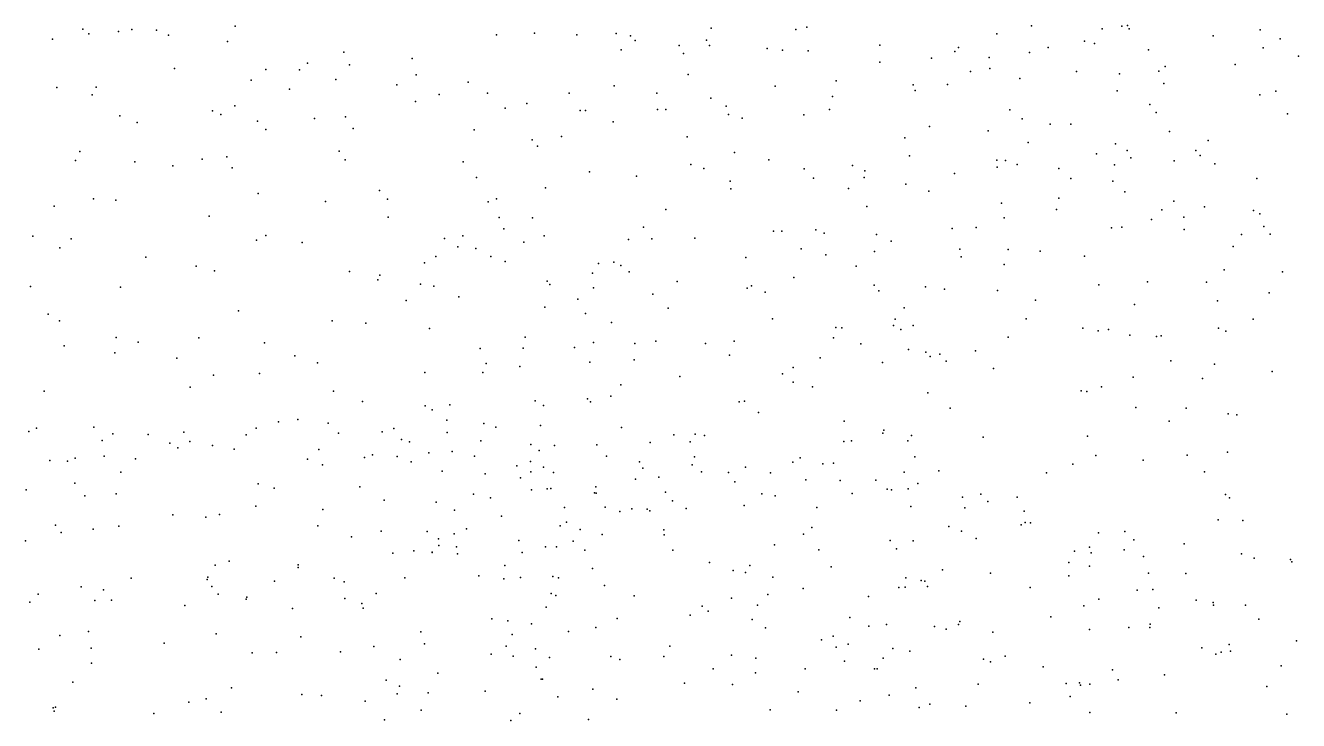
# Model space of a CAD drawing. Header units: metres. Extents: x -25 to 25, y -27.7 to 27.8.
# Drawn here: x -7.93 to -6.384, y 5.939 to 6.783 of the extents above; entities that cross this region are included whole.
import ezdxf

# ---------------------------------------------------------------- set-up
doc = ezdxf.new("R2010")
doc.units = ezdxf.units.M

msp = doc.modelspace()

# ---------------------------------------------------------------- linework, layer by layer
for p in [(-7.8607, 6.7785, 14.479), (-7.8535, 6.773, -16.4458), (-7.8173, 6.7757, 25.6457), (-7.8012, 6.7784, -9.8099), (-7.7714, 6.7774, 21.7562), (-7.6756, 6.7822, 20.6501), (-7.3123, 6.7739, 20.6883), (-7.213, 6.7734, 25.1553), (-7.0976, 6.7798, 21.9187), (-6.9947, 6.7782, 24.6693), (-6.9813, 6.7812, 24.3101), (-6.7509, 6.7729, -5.1619), (-6.7086, 6.7826, 23.0832), (-6.6227, 6.7792, 23.2663), (-6.5988, 6.7823, 13.9662), (-6.5922, 6.7832, 23.6363), (-6.5898, 6.7791, 23.3446), (-6.431, 6.7779, -20.6965), (-7.8975, 6.7667, -0.7379), (-7.7566, 6.7714, 20.407), (-7.6852, 6.7636, 25.5651), (-7.3585, 6.7717, -8.9692), (-7.2609, 6.7719, -0.3358), (-7.1955, 6.7707, 18.2296), (-7.19, 6.7648, -3.4558), (-7.1364, 6.759, -6.7877), (-7.1034, 6.7655, 24.9923), (-7.0998, 6.7589, -4.29), (-6.8926, 6.7594, 18.4008), (-6.7973, 6.7566, 25.069), (-6.6441, 6.7642, 23.806), (-6.632, 6.7614, 18.6723), (-6.4881, 6.7704, 13.8188), (-6.4067, 6.7668, -22.5238), (-7.5437, 6.7509, 20.5609), (-7.4608, 6.7431, 21.6989), (-7.207, 6.7536, -4.5288), (-7.1313, 6.7493, -13.2086), (-7.0298, 6.7552, 21.9662), (-7.0109, 6.753, 24.7807), (-6.98, 6.7523, 24.516), (-6.8299, 6.7434, 23.4611), (-6.8016, 6.7514, 22.6594), (-6.7601, 6.7441, -6.7142), (-6.711, 6.7504, 23.0005), (-6.6883, 6.7564, 20.729), (-6.5664, 6.7537, 18.8744), (-6.4274, 6.7559, 25.0822), (-6.3843, 6.746, 19.1329), (-7.7496, 6.7311, -3.074), (-7.6384, 6.7296, -9.6754), (-7.5976, 6.7293, 20.2236), (-7.5879, 6.7373, 20.3876), (-7.5368, 6.7355, 25.4752), (-6.8929, 6.7388, 22.1588), (-6.7827, 6.7273, 18.6085), (-6.7592, 6.7311, 22.7876), (-6.6541, 6.7272, 14.1717), (-6.5538, 6.7275, 23.4106), (-6.5461, 6.7334, -19.3634), (-6.4614, 6.7357, -13.4951), (-7.6564, 6.7167, 14.5862), (-7.5533, 6.7175, -7.9359), (-7.4795, 6.7111, 18.0258), (-7.4561, 6.7233, -12.9863), (-7.3929, 6.7142, -18.1907), (-7.1256, 6.7238, -0.2354), (-6.9457, 6.716, 22.0163), (-6.8523, 6.7111, 14.3964), (-6.8106, 6.7115, 22.3661), (-6.7229, 6.7187, 22.867), (-6.6019, 6.7243, 23.1967), (-6.5479, 6.7128, -22.0875), (-7.8924, 6.7079, 21.7513), (-7.8495, 6.699, 20.0537), (-7.8445, 6.7083, 25.6888), (-7.6099, 6.7058, 21.6644), (-7.4281, 6.6992, -7.5463), (-7.3694, 6.701, -7.1907), (-7.27, 6.7011, 24.0173), (-7.2155, 6.71, -4.7629), (-7.1637, 6.7011, 25.1425), (-7.0979, 6.6947, -18.5599), (-7.0199, 6.7094, 24.9753), (-6.9502, 6.6968, 24.3547), (-6.8497, 6.7044, 24.1177), (-6.6046, 6.704, 23.1079), (-6.4314, 6.6991, 20.6517), (-6.4118, 6.7033, -6.6772), (-7.7032, 6.6796, 21.6612), (-7.676, 6.6855, 17.8331), (-7.4566, 6.6907, 25.4266), (-7.3477, 6.6826, -8.7733), (-7.3216, 6.6885, 25.3205), (-7.2566, 6.6801, 25.26), (-7.2502, 6.6799, -6.8892), (-7.163, 6.6812, 21.7516), (-7.1527, 6.6813, 14.5628), (-7.0796, 6.6852, 18.4127), (-6.9539, 6.6813, 24.6318), (-6.7349, 6.6807, 22.5806), (-6.565, 6.6874, 23.2689), (-7.8158, 6.6736, -17.8896), (-7.7949, 6.6652, 21.6763), (-7.693, 6.675, 20.0577), (-7.6488, 6.6669, -18.0747), (-7.5794, 6.6704, -8.1147), (-7.5417, 6.6721, -8.3585), (-7.2167, 6.6663, 20.5073), (-7.0767, 6.6751, 23.6383), (-7.0601, 6.6707, 25.0057), (-6.9853, 6.6746, 21.9099), (-6.7198, 6.6696, -19.1819), (-6.5571, 6.6775, -6.739), (-6.3977, 6.6758, 0.7396), (-7.6383, 6.6568, 25.5802), (-7.5323, 6.6582, 21.6136), (-7.3856, 6.6566, 18.1523), (-7.2796, 6.6485, -3.3853), (-6.8324, 6.6604, 22.131), (-6.7614, 6.6553, 18.824), (-6.6861, 6.6632, 22.7548), (-6.661, 6.6634, 18.9612), (-6.5412, 6.6545, 23.6317), (-7.3149, 6.6442, 21.629), (-7.3085, 6.6365, 20.3667), (-7.1268, 6.6478, -3.6131), (-6.8626, 6.6469, 0.0992), (-6.7127, 6.6409, 0.4066), (-6.6065, 6.6393, 23.8278), (-6.494, 6.6434, -21.4186), (-7.8695, 6.619, -15.2085), (-7.8645, 6.63, 25.732), (-7.7976, 6.6177, 14.5894), (-7.7156, 6.6208, -12.8741), (-7.6858, 6.6238, -0.5035), (-7.5496, 6.6305, -0.4125), (-7.5421, 6.6201, 20.0544), (-7.3989, 6.6177, -9.3179), (-7.0695, 6.629, -4.0333), (-7.0278, 6.6199, 18.5492), (-6.8566, 6.6248, 24.182), (-6.7506, 6.6196, 22.2785), (-6.7403, 6.6192, 23.3022), (-6.6297, 6.6274, -21.771), (-6.5923, 6.6312, 0.5718), (-6.5878, 6.6226, 22.8562), (-6.5355, 6.6186, 23.0085), (-6.5092, 6.6313, 23.2167), (-6.5036, 6.6252, 23.3547), (-7.7515, 6.6129, -9.7693), (-7.6795, 6.6101, 21.6008), (-7.2452, 6.6055, -4.5999), (-7.1224, 6.6143, -4.8898), (-7.1066, 6.6093, -6.8098), (-6.9845, 6.6092, 21.8316), (-6.9258, 6.613, 24.5778), (-6.911, 6.6066, 21.9099), (-6.802, 6.6035, -5.094), (-6.7505, 6.6109, -22.4093), (-6.7259, 6.6142, 22.362), (-6.6754, 6.6095, 22.5063), (-6.6078, 6.6141, 22.7442), (-6.486, 6.615, -5.317), (-7.3827, 6.5985, 20.1141), (-7.1882, 6.6002, 21.6531), (-7.0746, 6.594, -3.8555), (-6.9734, 6.5977, -22.1201), (-6.912, 6.5986, 18.7305), (-6.8611, 6.5904, 25.0778), (-6.6607, 6.5973, 14.4321), (-6.61, 6.5942, 22.646), (-6.4348, 6.5973, 19.2631), (-7.8476, 6.5726, -15.6715), (-7.8205, 6.5711, 21.6177), (-7.6477, 6.579, -3.1495), (-7.5004, 6.5828, -8.008), (-7.4908, 6.5721, 21.5429), (-7.3582, 6.5726, 24.1531), (-7.2989, 6.586, -8.8913), (-7.0737, 6.5846, 25.103), (-6.9309, 6.5853, 24.734), (-6.8334, 6.5821, 21.9959), (-6.6753, 6.5735, -21.5203), (-6.5952, 6.581, 25.1202), (-7.8955, 6.5637, 19.9371), (-7.5662, 6.5694, -18.2831), (-7.3683, 6.5689, 14.6752), (-7.1525, 6.5595, -4.2411), (-6.9087, 6.5633, 14.6018), (-6.745, 6.5673, 22.1536), (-6.6784, 6.5595, 23.9661), (-6.5504, 6.5592, 23.7824), (-6.5357, 6.57, 22.7395), (-6.4984, 6.5631, 22.8301), (-6.439, 6.5583, 25.1073), (-7.7071, 6.5515, 19.9349), (-7.4901, 6.5503, -8.2709), (-7.3552, 6.5499, 24.5447), (-7.3147, 6.5497, 25.3824), (-6.7417, 6.5495, 24.0533), (-6.5627, 6.5476, 22.5295), (-6.5236, 6.5504, 23.6961), (-6.4312, 6.5543, -20.737), (-7.9216, 6.5272, 17.6109), (-7.6385, 6.5282, -9.6735), (-7.4213, 6.5246, -8.4352), (-7.3992, 6.5277, -7.3306), (-7.3493, 6.5363, 21.5382), (-7.3005, 6.5278, -0.2217), (-7.18, 6.5384, 23.6707), (-7.1174, 6.5247, 20.2582), (-7.0218, 6.5334, 20.4379), (-7.0117, 6.5334, -22.6976), (-6.9705, 6.5349, 24.9298), (-6.9606, 6.5308, 23.3943), (-6.8967, 6.5292, 24.4749), (-6.805, 6.5367, 0.2953), (-6.7758, 6.538, -22.7574), (-6.6115, 6.5375, 22.3959), (-6.5988, 6.5381, 23.8596), (-6.5234, 6.5352, -21.2376), (-6.4534, 6.5294, 22.6714), (-6.4266, 6.5389, 23.2684), (-6.4186, 6.5296, 23.0561), (-7.8886, 6.5132, -3.0934), (-7.8749, 6.5242, -18.0297), (-7.65, 6.5223, 14.6787), (-7.5945, 6.5197, 21.5276), (-7.4051, 6.5142, -7.5331), (-7.3835, 6.5122, -13.2145), (-7.325, 6.5201, -8.6227), (-7.1981, 6.5234, 18.4797), (-7.1695, 6.5242, 21.6064), (-6.9884, 6.5118, 21.7434), (-6.8792, 6.5211, 21.862), (-6.7957, 6.5116, 24.135), (-6.7371, 6.5111, 14.5964), (-6.698, 6.5092, 22.2186), (-6.4637, 6.5149, 23.4992), (-7.7841, 6.5018, 25.7282), (-7.4457, 6.4949, -9.454), (-7.4321, 6.5026, -7.8297), (-7.3651, 6.5027, 25.4352), (-7.348, 6.4966, -7.0641), (-7.2344, 6.4939, 24.8325), (-7.2159, 6.4959, -3.5841), (-7.0557, 6.5012, 21.6706), (-6.9584, 6.5045, -18.9608), (-6.8994, 6.5087, 24.6202), (-6.7939, 6.5022, 21.9952), (-6.6443, 6.503, -5.1901), (-7.7229, 6.4907, 17.7728), (-7.7008, 6.4852, 21.5367), (-7.5368, 6.4844, 17.9738), (-7.4999, 6.4801, -0.3176), (-7.2418, 6.4825, -4.4183), (-7.2075, 6.4916, -21.9311), (-7.1973, 6.4839, -13.3353), (-6.9217, 6.491, 24.7862), (-6.7419, 6.4929, 19.2748), (-6.4747, 6.4864, 23.5939), (-6.4038, 6.484, 23.3788), (-7.9242, 6.4661, -9.8702), (-7.8151, 6.4653, 14.6362), (-7.5024, 6.4744, 14.7169), (-7.4508, 6.4689, -3.3222), (-7.4346, 6.4666, -18.5141), (-7.297, 6.4725, -4.6917), (-7.2934, 6.4687, -9.1269), (-7.2407, 6.4645, 25.3337), (-7.1388, 6.4723, 25.2195), (-7.054, 6.4643, 25.1191), (-7.0487, 6.4671, 14.7095), (-6.9971, 6.4769, 25.0017), (-6.8995, 6.4679, 21.7966), (-6.8373, 6.4658, -19.1942), (-6.8144, 6.4631, 21.9195), (-6.6269, 6.468, 22.2677), (-6.5677, 6.4719, 22.3475), (-6.4962, 6.4714, 20.7329), (-7.468, 6.449, -8.1518), (-7.4042, 6.4535, 21.4971), (-7.2597, 6.4508, -6.9199), (-7.1685, 6.457, -18.7204), (-7.0319, 6.4594, 25.0279), (-6.894, 6.4608, -21.3131), (-6.7497, 6.4613, 20.6671), (-6.7039, 6.4494, 22.1162), (-6.4826, 6.4487, -6.8275), (-6.4199, 6.4586, 22.4877), (-7.903, 6.4326, 21.5798), (-7.6717, 6.4367, -0.4407), (-7.2996, 6.441, 25.3966), (-7.2502, 6.4334, 19.8625), (-7.15, 6.4399, 21.5624), (-6.8632, 6.4402, -5.0563), (-6.5835, 6.4441, 23.8537), (-7.8889, 6.4246, -15.4097), (-7.5579, 6.4244, 19.8175), (-7.517, 6.4218, 25.5733), (-7.2186, 6.4223, -4.2121), (-7.0233, 6.4269, 21.6455), (-6.9461, 6.4164, 21.711), (-6.8762, 6.4188, 24.6598), (-6.8743, 6.4264, 24.5748), (-6.8522, 6.4188, 24.3704), (-6.7152, 6.4269, 24.0267), (-6.4393, 6.4263, -13.7012), (-7.8204, 6.4042, 17.6804), (-7.72, 6.4038, -3.2128), (-7.4397, 6.415, 25.512), (-7.3237, 6.4045, 23.7853), (-6.949, 6.4039, 20.6098), (-6.9389, 6.4158, 19.1852), (-6.8672, 6.4138, -6.8225), (-6.7368, 6.4046, -21.1658), (-6.6463, 6.4155, -13.7523), (-6.6278, 6.4123, 0.5776), (-6.6149, 6.414, -22.9096), (-6.5891, 6.4069, 25.1239), (-6.5568, 6.4056, 14.6672), (-6.5512, 6.4063, 22.277), (-6.4814, 6.4154, 22.3789), (-6.4725, 6.4118, 23.6427), (-7.8835, 6.3942, 25.8127), (-7.8217, 6.3857, 19.845), (-7.7935, 6.3986, 21.5176), (-7.64, 6.3976, 25.6653), (-7.3783, 6.3907, -7.1788), (-7.3261, 6.3911, -4.5271), (-7.2637, 6.3919, -21.7297), (-7.2404, 6.3982, 21.5065), (-7.1905, 6.3971, -3.9094), (-7.1647, 6.3998, 25.2711), (-7.1045, 6.3969, 25.2017), (-7.0699, 6.3997, -6.8295), (-6.9157, 6.3965, 24.8335), (-6.858, 6.3895, 24.4533), (-6.8368, 6.3863, 14.7884), (-6.7767, 6.388, 24.1339), (-7.7465, 6.3792, 25.7317), (-7.6031, 6.3821, -13.0666), (-7.5758, 6.3735, -3.3068), (-7.3708, 6.3725, 24.6205), (-7.2449, 6.3744, -22.7646), (-7.1912, 6.3772, 23.5503), (-7.0755, 6.3829, 20.4288), (-6.9653, 6.3794, 24.9804), (-6.8894, 6.374, 24.7396), (-6.8315, 6.3811, 21.8127), (-6.8198, 6.384, 24.2099), (-6.8122, 6.3756, 0.303), (-6.5395, 6.3757, 19.466), (-6.4865, 6.372, -5.3156), (-7.7022, 6.3585, -18.4375), (-7.646, 6.3606, 21.4689), (-7.4453, 6.3619, 21.4579), (-7.3749, 6.3617, -7.4961), (-7.3302, 6.369, -8.5238), (-7.1357, 6.357, 21.5199), (-7.0111, 6.3602, 19.5533), (-6.998, 6.3676, 25.0679), (-6.7546, 6.3664, 21.9171), (-6.5853, 6.3562, 22.1721), (-6.4163, 6.3628, 22.3512), (-7.9078, 6.3392, 21.5439), (-7.7305, 6.3437, 21.4788), (-7.5563, 6.3392, 21.4515), (-7.2074, 6.3466, 25.3347), (-6.9982, 6.35, 23.3231), (-6.9745, 6.3444, 21.6379), (-6.6483, 6.3395, 14.7937), (-6.6234, 6.3442, 23.9157), (-6.501, 6.3543, -19.5756), (-7.5209, 6.3266, 14.7561), (-7.3114, 6.3272, 21.4628), (-7.248, 6.3298, -9.0019), (-7.2443, 6.3261, -8.8183), (-7.2195, 6.3331, 14.8019), (-7.0636, 6.3259, 19.1393), (-7.0572, 6.3269, -21.1398), (-6.8344, 6.337, 24.28), (-6.6415, 6.3385, -6.8514), (-7.4448, 6.3211, 24.1818), (-7.4366, 6.3162, 24.4152), (-7.415, 6.3223, -3.4888), (-7.3012, 6.3215, -3.6673), (-7.0403, 6.3132, 25.1503), (-6.8074, 6.3185, 19.644), (-6.5818, 6.3192, 20.9565), (-6.5207, 6.3184, 0.7232), (-6.4697, 6.3117, 23.6912), (-6.4594, 6.3101, 22.2708), (-7.9169, 6.2943, 16.6305), (-7.8473, 6.2954, 16.6819), (-7.6501, 6.2943, 16.653), (-7.6229, 6.3019, 25.688), (-7.5998, 6.3048, 17.9047), (-7.5628, 6.3001, 16.7585), (-7.4831, 6.2937, -22.2482), (-7.4187, 6.3039, 25.5468), (-7.3738, 6.2997, -4.6531), (-7.359, 6.2955, -7.8994), (-7.3049, 6.2973, -4.281), (-7.2066, 6.295, 18.6756), (-6.9361, 6.3024, 20.7272), (-6.5416, 6.3024, -21.0262), (-7.9263, 6.29, 16.5209), (-7.8373, 6.279, 16.507), (-7.8241, 6.2871, 16.7752), (-7.7813, 6.2864, 25.7799), (-7.738, 6.2893, 16.6442), (-7.7309, 6.2781, 16.55), (-7.6625, 6.286, 16.8357), (-7.5501, 6.288, 16.8644), (-7.497, 6.2898, 25.618), (-7.4739, 6.2805, 16.5723), (-7.4638, 6.2776, 16.8437), (-7.4182, 6.2888, 16.741), (-7.3775, 6.2787, -8.3935), (-7.1429, 6.2858, 20.3082), (-7.1233, 6.2775, 20.1377), (-7.1172, 6.2868, 18.9843), (-7.1058, 6.285, -13.4177), (-6.9367, 6.2779, 19.778), (-6.9273, 6.2787, 0.1371), (-6.889, 6.2879, 23.2194), (-6.8878, 6.2918, -23.063), (-6.8588, 6.2789, 24.6618), (-6.8544, 6.285, 24.4975), (-6.7674, 6.2831, 21.8552), (-6.6404, 6.2845, 22.0569), (-7.7551, 6.2759, 16.8633), (-7.7455, 6.2704, 17.7515), (-7.7033, 6.2729, -9.7183), (-7.6769, 6.2684, 16.935), (-7.5741, 6.2683, -9.6023), (-7.5091, 6.2619, 16.4673), (-7.4405, 6.2642, -21.8238), (-7.4123, 6.2657, -4.4804), (-7.3168, 6.2742, 16.6122), (-7.3064, 6.267, 19.563), (-7.2878, 6.273, 16.7166), (-7.2365, 6.2739, 24.864), (-7.1717, 6.2767, -18.9748), (-6.4704, 6.265, 21.095), (-7.9009, 6.2549, 16.3684), (-7.8793, 6.254, -0.7403), (-7.87, 6.2576, 25.8381), (-7.8348, 6.26, 14.6597), (-7.7967, 6.2569, 16.9375), (-7.5877, 6.2563, 19.7175), (-7.5698, 6.2494, -3.4174), (-7.5187, 6.2584, 21.4437), (-7.4789, 6.2597, 16.9478), (-7.4621, 6.2531, 24.0424), (-7.3852, 6.26, -21.5847), (-7.3338, 6.2482, 16.9244), (-7.317, 6.2538, 16.4478), (-7.3012, 6.2466, -21.2918), (-7.2248, 6.2602, 16.5145), (-7.1846, 6.2532, -6.8701), (-7.1206, 6.2497, 16.4606), (-7.1177, 6.2592, 25.2666), (-7.0559, 6.2469, 19.9243), (-6.9985, 6.2529, -4.99), (-6.9896, 6.2579, 21.6127), (-6.9619, 6.2506, 24.9972), (-6.9489, 6.2517, -19.3179), (-6.8503, 6.2593, 24.3337), (-6.6586, 6.2504, 23.9465), (-6.6305, 6.2607, -5.2362), (-6.5728, 6.2553, 23.8488), (-6.5196, 6.2612, 22.186), (-7.8145, 6.2405, 16.3979), (-7.4245, 6.242, 16.4306), (-7.372, 6.2387, -0.1329), (-7.3293, 6.2336, -7.5932), (-7.3165, 6.2412, -4.0242), (-7.289, 6.2402, 16.8505), (-7.1894, 6.2322, 16.3658), (-7.1805, 6.2456, 16.6823), (-7.161, 6.2345, -4.8779), (-7.1095, 6.2412, 16.5866), (-7.0766, 6.2403, 0.0231), (-7.0254, 6.2397, 16.5066), (-6.9825, 6.2312, 16.4312), (-6.8978, 6.2308, 16.4065), (-6.8633, 6.2407, 21.7314), (-6.821, 6.2424, 24.1938), (-6.6905, 6.24, 21.9845), (-6.4987, 6.2409, 25.0964), (-7.9295, 6.2193, 16.2717), (-7.8706, 6.2272, 16.9743), (-7.6476, 6.2264, 17.0201), (-7.6284, 6.2213, 16.3833), (-7.5244, 6.2227, 17.0326), (-7.3157, 6.2192, 16.3333), (-7.297, 6.2206, -9.1772), (-7.2925, 6.2207, 18.4752), (-7.2394, 6.2157, 25.4464), (-7.2377, 6.2229, -22.9401), (-7.1532, 6.2165, 16.7751), (-7.0688, 6.229, 16.2653), (-6.9409, 6.2306, 16.2603), (-6.8839, 6.22, 16.5051), (-6.8786, 6.2192, 25.0935), (-6.8582, 6.2203, 24.5573), (-6.8467, 6.2267, 20.8712), (-7.8581, 6.2118, -3.3362), (-7.8202, 6.2142, 21.4929), (-7.4949, 6.2066, -13.1242), (-7.4317, 6.2041, 16.3189), (-7.3864, 6.214, -7.2952), (-7.3657, 6.2096, 17.0057), (-7.2373, 6.2151, 19.3828), (-7.1448, 6.206, 20.5883), (-7.0575, 6.2001, 21.5504), (-7.0361, 6.2145, -6.8437), (-7.0198, 6.212, 25.1468), (-6.9266, 6.2146, 16.176), (-6.7925, 6.2104, 21.8082), (-6.7702, 6.2139, 14.9754), (-6.7617, 6.2051, 16.3185), (-6.7259, 6.2104, 24.0211), (-6.4728, 6.2136, 23.727), (-6.4683, 6.2095, -23.0236), (-7.7513, 6.1888, 25.7891), (-7.7114, 6.1862, 17.0777), (-7.6947, 6.1891, 16.3194), (-7.6507, 6.1992, 25.739), (-7.5691, 6.1954, 16.3223), (-7.4094, 6.1947, -3.7403), (-7.3523, 6.1872, 16.2543), (-7.2757, 6.1978, -6.9964), (-7.2263, 6.198, 21.4713), (-7.2085, 6.1928, 18.8372), (-7.1938, 6.1962, 16.851), (-7.1752, 6.1956, 16.1868), (-7.1722, 6.1937, 25.368), (-7.1278, 6.1964, 23.3498), (-6.9692, 6.1976, 16.6136), (-6.8552, 6.1988, 24.4103), (-6.7895, 6.1972, 16.1909), (-6.7175, 6.1931, 20.9819), (-7.8941, 6.1761, 21.5093), (-7.8482, 6.1715, 17.073), (-7.8172, 6.175, 16.2619), (-7.5755, 6.1753, 17.127), (-7.4984, 6.1692, 24.2624), (-7.3947, 6.172, 14.8463), (-7.281, 6.1755, 25.51), (-7.2734, 6.1798, 16.9955), (-7.2568, 6.1711, -8.963), (-7.1552, 6.1708, 24.9481), (-6.9753, 6.1736, 16.7342), (-6.809, 6.1748, 0.2364), (-6.721, 6.1765, 16.4622), (-6.7164, 6.1794, 21.91), (-6.7098, 6.1792, 23.0831), (-6.4821, 6.1828, -6.852), (-6.452, 6.182, 14.8487), (-7.9304, 6.1573, -0.9476), (-7.8871, 6.1675, 16.2092), (-7.5346, 6.162, 25.696), (-7.4424, 6.1685, -18.833), (-7.4286, 6.1596, -9.4297), (-7.4097, 6.1659, -4.135), (-7.3312, 6.1576, 21.4407), (-7.2652, 6.1568, 16.1467), (-7.2301, 6.1649, -21.0387), (-7.1546, 6.1645, 16.0903), (-6.9855, 6.1652, 23.2379), (-6.8802, 6.1577, 24.7436), (-6.8522, 6.1571, 16.0127), (-6.7936, 6.1688, 24.1292), (-6.7759, 6.16, 16.5885), (-6.6271, 6.1668, 22.009), (-6.5951, 6.1687, 14.9465), (-6.5844, 6.1586, 23.8643), (-6.523, 6.1536, 22.1029), (-7.4844, 6.1423, -22.729), (-7.4588, 6.1452, 21.4306), (-7.4366, 6.1431, -3.968), (-7.4363, 6.1434, -4.5801), (-7.4284, 6.1517, 23.7444), (-7.4071, 6.1499, 18.2732), (-7.4058, 6.1415, 25.6272), (-7.3271, 6.143, 25.5754), (-7.299, 6.1501, 23.5192), (-7.2855, 6.1498, -7.7842), (-7.2509, 6.1461, 20.424), (-7.1443, 6.1458, 16.9496), (-7.0206, 6.1524, 16.8274), (-6.967, 6.1465, 25.0622), (-6.8726, 6.1476, 16.7037), (-6.6563, 6.1446, 23.9369), (-6.6383, 6.1496, 16.1862), (-6.6362, 6.1428, 16.4536), (-6.5961, 6.1463, 16.2891), (-6.5726, 6.1383, 23.0175), (-6.4537, 6.1416, -20.881), (-7.7002, 6.1278, 21.454), (-7.6831, 6.1325, 16.2229), (-7.5993, 6.1282, 25.7454), (-7.5991, 6.1248, -22.344), (-7.3482, 6.1274, 24.7297), (-7.2416, 6.1235, -19.1104), (-7.0998, 6.131, 15.9925), (-7.0508, 6.1271, 25.2184), (-6.9521, 6.1257, 21.6273), (-6.6633, 6.1311, 16.5556), (-6.638, 6.1263, 16.0484), (-6.4383, 6.1363, 21.2271), (-6.394, 6.1345, -13.5981), (-6.3924, 6.1319, 22.1677), (-7.802, 6.1121, 16.1706), (-7.7096, 6.1101, 19.683), (-7.7088, 6.1131, 17.1858), (-7.628, 6.1083, -9.6528), (-7.5554, 6.112, 19.6216), (-7.5432, 6.1075, 21.4326), (-7.4697, 6.1123, 24.4569), (-7.3796, 6.1146, 17.1617), (-7.3496, 6.1111, 16.0855), (-7.3292, 6.1128, -7.116), (-7.2899, 6.1138, -8.0122), (-7.2829, 6.1122, 14.9527), (-7.0711, 6.1211, -4.9331), (-7.056, 6.1186, 19.8002), (-7.0226, 6.1133, 16.9081), (-6.8613, 6.1123, 24.5157), (-6.8425, 6.1092, -6.8491), (-6.8383, 6.1083, 15.8884), (-6.8168, 6.1221, 21.7674), (-6.7585, 6.1181, 16.6948), (-6.6633, 6.1147, -6.8564), (-6.5666, 6.118, 16.1342), (-6.5211, 6.1177, 16.2536), (-7.9151, 6.0923, -3.4954), (-7.8626, 6.1014, -0.7987), (-7.8357, 6.0978, 25.8526), (-7.7041, 6.1019, -0.3652), (-7.6965, 6.0924, 17.8081), (-7.5044, 6.0933, 25.7482), (-7.292, 6.0931, 17.153), (-7.2273, 6.103, 18.9796), (-7.0289, 6.092, 21.5719), (-6.9861, 6.0992, 15.8721), (-6.8696, 6.1004, 24.4154), (-6.8622, 6.1011, 24.6626), (-6.8349, 6.1017, 24.1725), (-6.7101, 6.1004, -19.6483), (-6.5804, 6.0974, 16.5732), (-6.5614, 6.0981, 19.3316), (-7.925, 6.0829, 25.8853), (-7.846, 6.0847, 16.0971), (-7.826, 6.0853, 17.196), (-7.7369, 6.0789, 25.8395), (-7.6623, 6.0864, -12.8864), (-7.6616, 6.0888, 16.1455), (-7.5427, 6.0871, -4.4161), (-7.5217, 6.0811, 17.2384), (-7.2981, 6.0767, 21.4574), (-7.2862, 6.091, 16.0089), (-7.1912, 6.0903, 17.0793), (-7.1086, 6.0781, 17.0247), (-7.073, 6.0875, 15.0762), (-7.0415, 6.079, -13.4266), (-6.9064, 6.0898, 0.12), (-6.6451, 6.0784, 16.6972), (-6.6269, 6.0864, 15.938), (-6.5085, 6.085, 0.7063), (-6.4881, 6.0825, 16.059), (-6.4876, 6.0792, 25.0677), (-6.4489, 6.0791, 16.1976), (-7.6062, 6.0749, 17.2474), (-7.5202, 6.0753, 16.1008), (-7.364, 6.0625, -9.2819), (-7.2117, 6.0628, 19.9999), (-7.1232, 6.0671, 25.4903), (-7.1014, 6.072, 15.8513), (-7.0477, 6.0618, 0.0223), (-6.9291, 6.0643, 16.9252), (-6.6851, 6.065, 0.3628), (-6.5539, 6.0758, 15.9806), (-6.4327, 6.0622, 16.4292), (-7.8537, 6.047, -12.7295), (-7.4503, 6.0468, -21.2117), (-7.3444, 6.06, -4.7171), (-7.3158, 6.0563, 25.7015), (-7.2708, 6.047, 18.691), (-7.2378, 6.0521, 15.9137), (-7.0315, 6.0516, 16.9913), (-6.9063, 6.0538, 24.8606), (-6.8847, 6.0558, 24.2313), (-6.8265, 6.0531, 21.0177), (-6.8122, 6.0498, 24.1043), (-6.7972, 6.0556, 15.1268), (-6.7958, 6.0594, 16.7921), (-6.7557, 6.0464, 21.8404), (-6.6383, 6.0494, 21.9596), (-6.5903, 6.052, 0.5318), (-6.5648, 6.052, 23.833), (-6.5645, 6.0561, 16.654), (-7.8887, 6.0424, 21.5127), (-7.7619, 6.0328, 16.0625), (-7.6987, 6.0443, 21.464), (-7.596, 6.0407, -3.9592), (-7.4458, 6.032, 16.0014), (-7.3392, 6.0435, 19.3531), (-6.9635, 6.037, 25.1124), (-6.9493, 6.0416, 15.7899), (-6.9311, 6.0316, 19.6031), (-6.4686, 6.0313, 23.7647), (-6.3869, 6.0357, -19.846), (-7.914, 6.0258, -18.5455), (-7.8505, 6.0268, 19.6643), (-7.6552, 6.0211, 16.0442), (-7.6256, 6.0218, -18.8207), (-7.5478, 6.0226, 24.1957), (-7.5074, 6.029, 21.4459), (-7.3648, 6.0198, 18.4034), (-7.3465, 6.0292, -8.4132), (-7.338, 6.0171, -13.2144), (-7.3111, 6.0262, -8.2546), (-7.2941, 6.0155, -23.047), (-7.2194, 6.0169, -6.9985), (-7.1552, 6.0167, 21.5053), (-7.1479, 6.0294, 17.1417), (-7.073, 6.0185, 21.5495), (-7.0435, 6.0147, 25.463), (-6.9457, 6.028, -5.0099), (-6.8886, 6.0147, 24.4214), (-6.8771, 6.0264, 24.722), (-6.8562, 6.0232, 15.7668), (-6.7404, 6.0172, 23.989), (-6.5018, 6.0272, 15.9311), (-6.4846, 6.0197, -6.8295), (-6.4781, 6.0222, 22.0903), (-6.467, 6.0233, -5.438), (-7.8502, 6.0088, 16.0061), (-7.4753, 6.0131, 17.301), (-7.3101, 6.0038, 15.8957), (-7.2085, 6.013, 24.9401), (-7.0953, 6.0018, 23.2389), (-6.9835, 6.0017, -20.8001), (-6.9356, 6.0113, -19.5521), (-6.8992, 6.0016, 24.3038), (-6.8959, 6.0016, 25.0872), (-6.7671, 6.0134, -13.5511), (-6.7584, 6.0102, 15.7648), (-6.6946, 6.0042, 21.9151), (-6.6103, 6.0007, -5.3323), (-6.4054, 6.0056, 16.0206), (-7.873, 5.9858, -0.9818), (-7.4922, 5.9879, 23.6401), (-7.4294, 5.9965, 25.8237), (-7.3042, 5.9892, 17.2699), (-7.3024, 5.9894, -8.8967), (-7.1302, 5.9845, 15.7603), (-7.0439, 5.9969, 25.0395), (-6.6667, 5.984, 23.0228), (-6.6502, 5.9849, 23.8955), (-6.6034, 5.9886, 15.1132), (-6.5472, 5.9944, 16.7426), (-7.6803, 5.9788, 25.8874), (-7.5946, 5.9706, 17.3703), (-7.5709, 5.9695, 23.8944), (-7.4788, 5.9716, -13.0276), (-7.4762, 5.9808, 19.4397), (-7.4413, 5.9728, 15.9225), (-7.372, 5.9746, 15.0153), (-7.2412, 5.9772, 23.3266), (-7.0719, 5.9827, 25.5694), (-6.9918, 5.9738, 15.7188), (-6.8813, 5.9697, 24.5815), (-6.8489, 5.9788, 16.971), (-6.7732, 5.983, 16.9034), (-6.6617, 5.968, 25.0833), (-6.6493, 5.9821, 16.8261), (-6.6377, 5.9831, 15.7708), (-6.4228, 5.9803, 16.6296), (-7.8969, 5.9544, -3.7741), (-7.8938, 5.9554, 17.3141), (-7.7319, 5.9613, -0.5379), (-7.7108, 5.9654, -4.1646), (-7.5177, 5.9625, 25.8727), (-7.2839, 5.9679, 25.7906), (-7.2121, 5.9648, 17.2436), (-6.9166, 5.9631, 21.6815), (-6.8451, 5.9548, -23.2264), (-6.8321, 5.9587, 15.6946), (-6.7882, 5.9563, 21.8096), (-6.7108, 5.9607, 15.7124), (-7.8955, 5.9503, 4.694), (-7.7746, 5.9475, -3.9369), (-7.6927, 5.9492, -4.3225), (-7.4943, 5.9397, 18.0711), (-7.45, 5.9517, 17.3632), (-7.3409, 5.939, 25.8569), (-7.3301, 5.9476, -0.1181), (-7.2465, 5.9403, 20.6784), (-7.026, 5.952, 17.12), (-6.9453, 5.9515, 25.152), (-6.6377, 5.9488, 21.9493), (-6.5331, 5.9485, 23.812), (-6.3987, 5.9468, 0.8594)]:
    msp.add_point(p)

doc.saveas('drawing.dxf')
